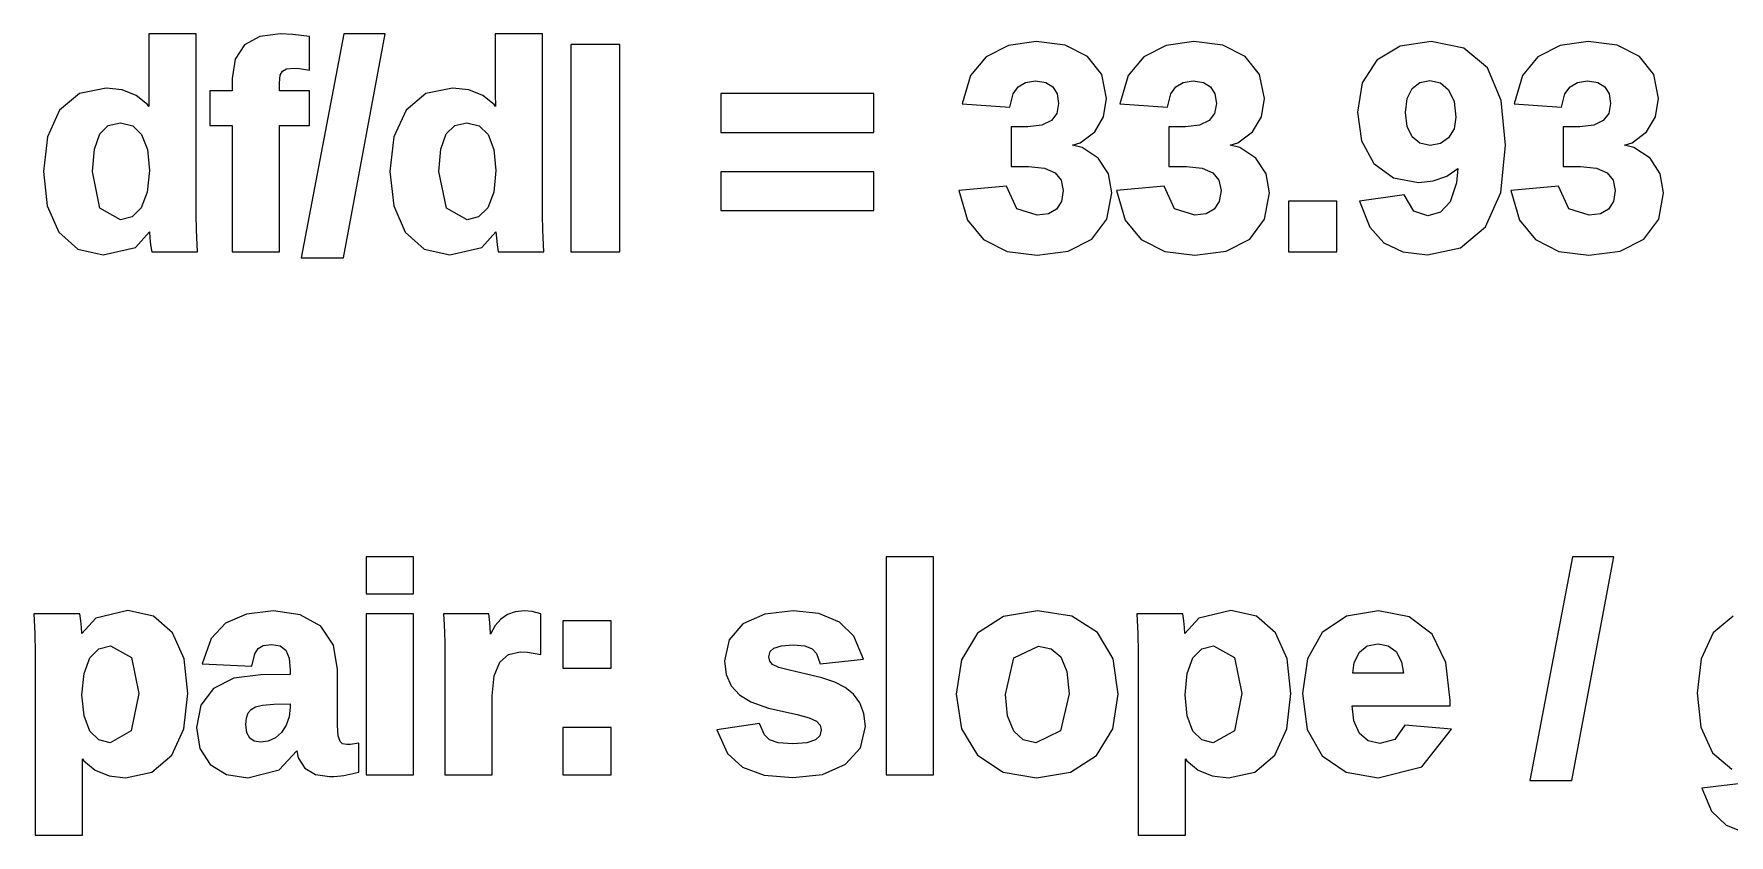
# Model space of a CAD drawing. Header units: metres. Extents: x 7 to 143, y 7 to 53.
# Drawn here: x 35.01 to 57.72, y 42.17 to 52.89 of the extents above; entities that cross this region are included whole.
import ezdxf

# ---------------------------------------------------------------- set-up
doc = ezdxf.new("R2010")
doc.units = ezdxf.units.M

msp = doc.modelspace()

# ---------------------------------------------------------------- linework, layer by layer
for p, q in [((37.1866, 52.8939), (36.5531, 52.8939)), ((36.5531, 52.8939), (36.5531, 52.0936)), ((37.1866, 50.4742), (37.1866, 52.8939)), ((37.8322, 52.7469), (37.7083, 52.5564)), ((38.0381, 52.8586), (37.8322, 52.7469)), ((38.3152, 52.894), (38.0381, 52.8586)), ((38.4811, 52.8861), (38.3152, 52.894)), ((38.7052, 52.8575), (38.4811, 52.8861)), ((39.1665, 52.8939), (38.5948, 49.8983)), ((38.7052, 52.4109), (38.7052, 52.8575)), ((39.1582, 49.8983), (39.72, 52.8939)), ((39.72, 52.8939), (39.1665, 52.8939)), ((41.8263, 52.8939), (41.1927, 52.8939)), ((41.1927, 52.8939), (41.1927, 52.0936)), ((41.8263, 50.4742), (41.8263, 52.8939)), ((42.8625, 52.7515), (42.2024, 52.7515)), ((42.2024, 52.7515), (42.2024, 49.9761)), ((42.8625, 49.9761), (42.8625, 52.7515)), ((48.0641, 52.7408), (47.765, 52.5855)), ((48.4367, 52.7918), (48.0641, 52.7408)), ((48.8255, 52.7426), (48.4367, 52.7918)), ((49.1253, 52.5921), (48.8255, 52.7426)), ((50.1762, 52.7408), (49.8772, 52.5855)), ((50.5488, 52.7918), (50.1762, 52.7408)), ((50.9376, 52.7426), (50.5488, 52.7918)), ((51.2374, 52.5921), (50.9376, 52.7426)), ((53.3109, 52.7299), (52.998, 52.5408)), ((53.7251, 52.7921), (53.3109, 52.7299)), ((54.1652, 52.7045), (53.7251, 52.7921)), ((54.4802, 52.4386), (54.1652, 52.7045)), ((55.4556, 52.7408), (55.1565, 52.5855)), ((55.8281, 52.7918), (55.4556, 52.7408)), ((56.217, 52.7426), (55.8281, 52.7918)), ((56.5168, 52.5921), (56.217, 52.7426)), ((37.7083, 52.5564), (37.6691, 52.2989)), ((47.765, 52.5855), (47.558, 52.3369)), ((49.3169, 52.3487), (49.1253, 52.5921)), ((49.8772, 52.5855), (49.6701, 52.3369)), ((51.429, 52.3487), (51.2374, 52.5921)), ((52.998, 52.5408), (52.803, 52.2389)), ((55.1565, 52.5855), (54.9494, 52.3369)), ((56.7084, 52.3487), (56.5168, 52.5921)), ((37.6691, 52.2989), (37.6691, 52.1306)), ((38.3008, 52.239), (38.3132, 52.3422)), ((38.3008, 52.1306), (38.3008, 52.239)), ((38.3132, 52.3422), (38.3432, 52.3955)), ((38.3432, 52.3955), (38.3981, 52.4248)), ((38.3981, 52.4248), (38.501, 52.4367)), ((38.501, 52.4367), (38.5719, 52.4328)), ((38.5719, 52.4328), (38.7052, 52.4109)), ((47.558, 52.3369), (47.4445, 51.9592)), ((48.1949, 52.187), (48.2951, 52.2452)), ((48.2951, 52.2452), (48.4274, 52.2654)), ((48.4274, 52.2654), (48.5652, 52.2446)), ((48.5652, 52.2446), (48.6597, 52.1858)), ((49.3801, 52.0302), (49.3169, 52.3487)), ((49.6701, 52.3369), (49.5566, 51.9592)), ((50.307, 52.187), (50.4072, 52.2452)), ((50.4072, 52.2452), (50.5396, 52.2654)), ((50.5396, 52.2654), (50.6773, 52.2446)), ((50.6773, 52.2446), (50.7719, 52.1858)), ((51.4922, 52.0302), (51.429, 52.3487)), ((52.803, 52.2389), (52.7391, 51.8456)), ((53.4722, 52.1633), (53.5745, 52.2449)), ((53.5745, 52.2449), (53.71, 52.2725)), ((53.71, 52.2725), (53.8499, 52.2408)), ((53.8499, 52.2408), (53.9595, 52.1456)), ((54.6636, 52.0036), (54.4802, 52.4386)), ((54.9494, 52.3369), (54.836, 51.9592)), ((55.5864, 52.187), (55.6865, 52.2452)), ((55.6865, 52.2452), (55.8189, 52.2654)), ((55.8189, 52.2654), (55.9567, 52.2446)), ((55.9567, 52.2446), (56.0512, 52.1858)), ((56.7716, 52.0302), (56.7084, 52.3487)), ((35.6248, 52.0954), (35.3576, 51.8714)), ((35.9798, 52.1691), (35.6248, 52.0954)), ((36.1978, 52.1447), (35.9798, 52.1691)), ((36.3846, 52.0711), (36.1978, 52.1447)), ((36.5369, 51.9479), (36.3846, 52.0711)), ((36.5531, 52.0936), (36.555, 51.9202)), ((37.6691, 52.1306), (37.3691, 52.1306)), ((37.3691, 52.1306), (37.3691, 51.6698)), ((38.7052, 52.1306), (38.3008, 52.1306)), ((38.7052, 51.6698), (38.7052, 52.1306)), ((40.2645, 52.0954), (39.9972, 51.8714)), ((40.6195, 52.1691), (40.2645, 52.0954)), ((40.8374, 52.1447), (40.6195, 52.1691)), ((41.0242, 52.0711), (40.8374, 52.1447)), ((41.1765, 51.9479), (41.0242, 52.0711)), ((41.1927, 52.0936), (41.1947, 51.9202)), ((46.264, 52.0983), (44.2139, 52.0983)), ((44.2139, 52.0983), (44.2139, 51.5749)), ((46.264, 51.5749), (46.264, 52.0983)), ((48.0823, 51.9138), (48.1269, 52.0933)), ((48.1269, 52.0933), (48.1949, 52.187)), ((48.6597, 52.1858), (48.7173, 52.0925)), ((48.7173, 52.0925), (48.7375, 51.9636)), ((49.3404, 51.7835), (49.3801, 52.0302)), ((50.1944, 51.9138), (50.239, 52.0933)), ((50.239, 52.0933), (50.307, 52.187)), ((50.7719, 52.1858), (50.8294, 52.0925)), ((50.8294, 52.0925), (50.8496, 51.9636)), ((51.4525, 51.7835), (51.4922, 52.0302)), ((53.3812, 51.8413), (53.4048, 52.0281)), ((53.4048, 52.0281), (53.4722, 52.1633)), ((53.9595, 52.1456), (54.0334, 51.9898)), ((54.0334, 51.9898), (54.0588, 51.7815)), ((54.7235, 51.4064), (54.6636, 52.0036)), ((55.4738, 51.9138), (55.5183, 52.0933)), ((55.5183, 52.0933), (55.5864, 52.187)), ((56.0512, 52.1858), (56.1088, 52.0925)), ((56.1088, 52.0925), (56.129, 51.9636)), ((56.7318, 51.7835), (56.7716, 52.0302)), ((35.3576, 51.8714), (35.1951, 51.5177)), ((36.555, 51.9202), (36.5369, 51.9479)), ((39.9972, 51.8714), (39.8347, 51.5177)), ((41.1947, 51.9202), (41.1765, 51.9479)), ((47.4445, 51.9592), (48.0823, 51.9138)), ((48.7123, 51.8292), (48.6398, 51.7339)), ((48.7375, 51.9636), (48.7123, 51.8292)), ((49.22, 51.5831), (49.3404, 51.7835)), ((49.5566, 51.9592), (50.1944, 51.9138)), ((50.8244, 51.8292), (50.7519, 51.7339)), ((50.8496, 51.9636), (50.8244, 51.8292)), ((51.3321, 51.5831), (51.4525, 51.7835)), ((52.7391, 51.8456), (52.7935, 51.4614)), ((53.4046, 51.6556), (53.3812, 51.8413)), ((54.0588, 51.7815), (54.0333, 51.6225)), ((54.836, 51.9592), (55.4738, 51.9138)), ((56.1038, 51.8292), (56.0312, 51.7339)), ((56.129, 51.9636), (56.1038, 51.8292)), ((56.6114, 51.5831), (56.7318, 51.7835)), ((35.824, 51.3519), (35.8963, 51.5546)), ((35.8963, 51.5546), (36.0101, 51.6669)), ((36.0101, 51.6669), (36.172, 51.7045)), ((36.172, 51.7045), (36.3371, 51.6656)), ((36.3371, 51.6656), (36.4568, 51.5484)), ((36.4568, 51.5484), (36.5338, 51.3473)), ((37.3691, 51.6698), (37.6691, 51.6698)), ((37.6691, 51.6698), (37.6691, 49.9761)), ((38.3008, 51.6698), (38.7052, 51.6698)), ((38.3008, 49.9761), (38.3008, 51.6698)), ((40.4637, 51.3519), (40.536, 51.5546)), ((40.536, 51.5546), (40.6498, 51.6669)), ((40.6498, 51.6669), (40.8116, 51.7045)), ((40.8116, 51.7045), (40.9768, 51.6656)), ((40.9768, 51.6656), (41.0965, 51.5484)), ((41.0965, 51.5484), (41.1734, 51.3473)), ((44.2139, 51.5749), (46.264, 51.5749)), ((48.3239, 51.6502), (48.1021, 51.6502)), ((48.1021, 51.6502), (48.1021, 51.1192)), ((48.5138, 51.6724), (48.3239, 51.6502)), ((48.6398, 51.7339), (48.5138, 51.6724)), ((49.0259, 51.438), (49.22, 51.5831)), ((50.436, 51.6502), (50.2142, 51.6502)), ((50.2142, 51.6502), (50.2142, 51.1192)), ((50.6259, 51.6724), (50.436, 51.6502)), ((50.7519, 51.7339), (50.6259, 51.6724)), ((51.138, 51.438), (51.3321, 51.5831)), ((53.4718, 51.5168), (53.4046, 51.6556)), ((54.0333, 51.6225), (53.9594, 51.5035)), ((55.7153, 51.6502), (55.4936, 51.6502)), ((55.4936, 51.6502), (55.4936, 51.1192)), ((55.9053, 51.6724), (55.7153, 51.6502)), ((56.0312, 51.7339), (55.9053, 51.6724)), ((56.4174, 51.438), (56.6114, 51.5831)), ((35.1951, 51.5177), (35.142, 51.0516)), ((35.7991, 51.0543), (35.824, 51.3519)), ((36.5338, 51.3473), (36.5605, 51.0648)), ((39.8347, 51.5177), (39.7816, 51.0516)), ((40.4387, 51.0543), (40.4637, 51.3519)), ((41.1734, 51.3473), (41.2001, 51.0648)), ((48.9244, 51.4047), (49.0259, 51.438)), ((49.0506, 51.3729), (48.9244, 51.4047)), ((49.2677, 51.2289), (49.0506, 51.3729)), ((51.0365, 51.4047), (51.138, 51.438)), ((51.1627, 51.3729), (51.0365, 51.4047)), ((51.3798, 51.2289), (51.1627, 51.3729)), ((52.7935, 51.4614), (52.9591, 51.161)), ((53.5745, 51.4313), (53.4718, 51.5168)), ((53.7131, 51.4024), (53.5745, 51.4313)), ((53.8493, 51.4278), (53.7131, 51.4024)), ((53.9594, 51.5035), (53.8493, 51.4278)), ((54.6572, 50.7712), (54.7235, 51.4064)), ((56.3159, 51.4047), (56.4174, 51.438)), ((56.442, 51.3729), (56.3159, 51.4047)), ((56.6591, 51.2289), (56.442, 51.3729)), ((48.1021, 51.1192), (48.3356, 51.1192)), ((48.3356, 51.1192), (48.5482, 51.0965)), ((48.5482, 51.0965), (48.6908, 51.0332)), ((49.4036, 51.0226), (49.2677, 51.2289)), ((50.2142, 51.1192), (50.4477, 51.1192)), ((50.4477, 51.1192), (50.6603, 51.0965)), ((50.6603, 51.0965), (50.8029, 51.0332)), ((51.5157, 51.0226), (51.3798, 51.2289)), ((52.9591, 51.161), (53.2213, 50.9677)), ((53.9356, 50.9903), (54.0841, 51.0914)), ((54.0841, 51.0914), (54.0669, 50.8991)), ((55.4936, 51.1192), (55.7271, 51.1192)), ((55.7271, 51.1192), (55.9397, 51.0965)), ((55.9397, 51.0965), (56.0823, 51.0332)), ((56.7951, 51.0226), (56.6591, 51.2289)), ((35.142, 51.0516), (35.1923, 50.591)), ((35.898, 50.5599), (35.7991, 51.0543)), ((36.5605, 51.0648), (36.5326, 50.7738)), ((39.7816, 51.0516), (39.832, 50.591)), ((40.5377, 50.5599), (40.4387, 51.0543)), ((41.2001, 51.0648), (41.1722, 50.7738)), ((46.264, 51.0483), (44.2139, 51.0483)), ((44.2139, 51.0483), (44.2139, 50.5287)), ((46.264, 50.5287), (46.264, 51.0483)), ((48.0383, 50.8537), (47.3997, 50.7978)), ((48.1791, 50.5528), (48.0383, 50.8537)), ((48.6908, 51.0332), (48.7721, 50.936)), ((48.7721, 50.936), (48.8, 50.7997)), ((49.4485, 50.7683), (49.4036, 51.0226)), ((50.1504, 50.8537), (49.5118, 50.7978)), ((50.2912, 50.5528), (50.1504, 50.8537)), ((50.8029, 51.0332), (50.8842, 50.936)), ((50.8842, 50.936), (50.9122, 50.7997)), ((51.5606, 50.7683), (51.5157, 51.0226)), ((53.2213, 50.9677), (53.5567, 50.9041)), ((53.5567, 50.9041), (53.7534, 50.9257)), ((53.7534, 50.9257), (53.9356, 50.9903)), ((54.0669, 50.8991), (53.9809, 50.6483)), ((55.4298, 50.8537), (54.7912, 50.7978)), ((55.5706, 50.5528), (55.4298, 50.8537)), ((56.0823, 51.0332), (56.1636, 50.936)), ((56.1636, 50.936), (56.1915, 50.7997)), ((56.84, 50.7683), (56.7951, 51.0226)), ((36.5326, 50.7738), (36.452, 50.5658)), ((41.1722, 50.7738), (41.0917, 50.5658)), ((47.3997, 50.7978), (47.5161, 50.3992)), ((48.7765, 50.649), (48.7095, 50.5481)), ((48.8, 50.7997), (48.7765, 50.649)), ((49.383, 50.4147), (49.4485, 50.7683)), ((49.5118, 50.7978), (49.6281, 50.3992)), ((50.8887, 50.649), (50.8217, 50.5481)), ((50.9122, 50.7997), (50.8887, 50.649)), ((51.4951, 50.4147), (51.5606, 50.7683)), ((52.4624, 50.6553), (51.8137, 50.6553)), ((51.8137, 50.6553), (51.8137, 49.9761)), ((52.4624, 49.9761), (52.4624, 50.6553)), ((53.3647, 50.7411), (52.7671, 50.6573)), ((52.7671, 50.6573), (52.9066, 50.3074)), ((53.4944, 50.5194), (53.3647, 50.7411)), ((53.9809, 50.6483), (53.8512, 50.5059)), ((54.4542, 50.3105), (54.6572, 50.7712)), ((54.7912, 50.7978), (54.9075, 50.3992)), ((56.168, 50.649), (56.101, 50.5481)), ((56.1915, 50.7997), (56.168, 50.649)), ((56.7745, 50.4147), (56.84, 50.7683)), ((35.1923, 50.591), (35.3465, 50.2381)), ((36.1753, 50.406), (35.898, 50.5599)), ((36.3298, 50.4442), (36.1753, 50.406)), ((36.452, 50.5658), (36.3298, 50.4442)), ((37.1904, 50.269), (37.1866, 50.4742)), ((39.832, 50.591), (39.9861, 50.2381)), ((40.815, 50.406), (40.5377, 50.5599)), ((40.9695, 50.4442), (40.815, 50.406)), ((41.0917, 50.5658), (40.9695, 50.4442)), ((41.83, 50.269), (41.8263, 50.4742)), ((44.2139, 50.5287), (46.264, 50.5287)), ((48.4508, 50.4665), (48.1791, 50.5528)), ((48.6006, 50.4873), (48.4508, 50.4665)), ((48.7095, 50.5481), (48.6006, 50.4873)), ((49.184, 50.1483), (49.383, 50.4147)), ((50.5629, 50.4665), (50.2912, 50.5528)), ((50.7127, 50.4873), (50.5629, 50.4665)), ((50.8217, 50.5481), (50.7127, 50.4873)), ((51.2961, 50.1483), (51.4951, 50.4147)), ((53.6814, 50.4599), (53.4944, 50.5194)), ((53.8512, 50.5059), (53.6814, 50.4599)), ((55.8422, 50.4665), (55.5706, 50.5528)), ((55.9921, 50.4873), (55.8422, 50.4665)), ((56.101, 50.5481), (55.9921, 50.4873)), ((56.5755, 50.1483), (56.7745, 50.4147)), ((35.3465, 50.2381), (35.6008, 50.0121)), ((36.3753, 50.036), (36.5617, 50.2436)), ((36.5617, 50.2436), (36.5675, 50.165)), ((37.2043, 49.9761), (37.1904, 50.269)), ((39.9861, 50.2381), (40.2404, 50.0121)), ((41.0149, 50.036), (41.2013, 50.2436)), ((41.2013, 50.2436), (41.2072, 50.165)), ((41.8439, 49.9761), (41.83, 50.269)), ((47.5161, 50.3992), (47.7312, 50.1408)), ((49.6281, 50.3992), (49.8433, 50.1408)), ((52.9066, 50.3074), (53.0903, 50.0984)), ((54.121, 50.0301), (54.4542, 50.3105)), ((54.9075, 50.3992), (55.1227, 50.1408)), ((35.6008, 50.0121), (35.9425, 49.9369)), ((35.9425, 49.9369), (36.3753, 50.036)), ((36.5675, 50.165), (36.5775, 50.0695)), ((36.5775, 50.0695), (36.593, 49.9761)), ((36.593, 49.9761), (37.2043, 49.9761)), ((37.6691, 49.9761), (38.3008, 49.9761)), ((40.2404, 50.0121), (40.5822, 49.9369)), ((40.5822, 49.9369), (41.0149, 50.036)), ((41.2072, 50.165), (41.2171, 50.0695)), ((41.2171, 50.0695), (41.2326, 49.9761)), ((41.2326, 49.9761), (41.8439, 49.9761)), ((42.2024, 49.9761), (42.8625, 49.9761)), ((47.7312, 50.1408), (48.0467, 49.9835)), ((48.0467, 49.9835), (48.4483, 49.9321)), ((48.4483, 49.9321), (48.8668, 49.9852)), ((48.8668, 49.9852), (49.184, 50.1483)), ((49.8433, 50.1408), (50.1588, 49.9835)), ((50.1588, 49.9835), (50.5604, 49.9321)), ((50.5604, 49.9321), (50.9789, 49.9852)), ((50.9789, 49.9852), (51.2961, 50.1483)), ((51.8137, 49.9761), (52.4624, 49.9761)), ((53.0903, 50.0984), (53.3455, 49.9772)), ((53.3455, 49.9772), (53.6767, 49.9375)), ((53.6767, 49.9375), (54.121, 50.0301)), ((55.1227, 50.1408), (55.4382, 49.9835)), ((55.4382, 49.9835), (55.8398, 49.9321)), ((55.8398, 49.9321), (56.2583, 49.9852)), ((56.2583, 49.9852), (56.5755, 50.1483)), ((38.5948, 49.8983), (39.1582, 49.8983)), ((40.0973, 45.8939), (39.4638, 45.8939)), ((39.4638, 45.8939), (39.4638, 45.4008)), ((40.0973, 45.4008), (40.0973, 45.8939)), ((47.0623, 45.8939), (46.4288, 45.8939)), ((46.4288, 45.8939), (46.4288, 42.9761)), ((47.0623, 42.9761), (47.0623, 45.8939)), ((55.6184, 45.8939), (55.0468, 42.8983)), ((55.6101, 42.8983), (56.1719, 45.8939)), ((56.1719, 45.8939), (55.6184, 45.8939)), ((39.4638, 45.4008), (40.0973, 45.4008)), ((35.6271, 45.1306), (35.0139, 45.1306)), ((35.0139, 45.1306), (35.0281, 44.8693)), ((35.6434, 45.0362), (35.6271, 45.1306)), ((35.651, 44.9492), (35.6434, 45.0362)), ((35.8431, 45.0749), (35.6552, 44.8655)), ((36.2719, 45.1755), (35.8431, 45.0749)), ((36.614, 45.1013), (36.2719, 45.1755)), ((36.8699, 44.8784), (36.614, 45.1013)), ((37.582, 45.0054), (37.3878, 44.7994)), ((37.862, 45.1287), (37.582, 45.0054)), ((38.2207, 45.1689), (37.862, 45.1287)), ((38.5809, 45.1188), (38.2207, 45.1689)), ((38.8548, 44.9646), (38.5809, 45.1188)), ((39.0256, 44.7137), (38.8548, 44.9646)), ((40.0973, 45.1306), (39.4638, 45.1306)), ((39.4638, 45.1306), (39.4638, 42.9761)), ((40.0973, 42.9761), (40.0973, 45.1306)), ((41.108, 45.1306), (40.5007, 45.1306)), ((40.5007, 45.1306), (40.5093, 44.9839)), ((40.5093, 44.9839), (40.5142, 44.8788)), ((41.1191, 45.0154), (41.108, 45.1306)), ((41.1277, 44.8754), (41.1191, 45.0154)), ((41.1921, 44.9753), (41.1286, 44.8578)), ((41.2662, 45.0611), (41.1921, 44.9753)), ((41.355, 45.1228), (41.2662, 45.0611)), ((41.4612, 45.159), (41.355, 45.1228)), ((41.5862, 45.1706), (41.4612, 45.159)), ((41.6883, 45.1628), (41.5862, 45.1706)), ((41.8018, 45.1294), (41.6883, 45.1628)), ((41.8018, 44.5862), (41.8018, 45.1294)), ((42.7462, 45.0394), (42.0994, 45.0394)), ((42.0994, 45.0394), (42.0994, 44.404)), ((42.7462, 44.404), (42.7462, 45.0394)), ((44.5098, 44.9973), (44.3241, 44.7825)), ((44.8012, 45.1282), (44.5098, 44.9973)), ((45.183, 45.1707), (44.8012, 45.1282)), ((45.5262, 45.1338), (45.183, 45.1707)), ((45.8005, 45.0206), (45.5262, 45.1338)), ((45.9961, 44.8325), (45.8005, 45.0206)), ((47.9973, 45.0952), (47.6509, 44.8704)), ((48.4527, 45.1692), (47.9973, 45.0952)), ((48.9145, 45.0978), (48.4527, 45.1692)), ((49.2578, 44.88), (48.9145, 45.0978)), ((50.399, 45.1306), (49.7858, 45.1306)), ((49.7858, 45.1306), (49.8, 44.8693)), ((50.4153, 45.0362), (50.399, 45.1306)), ((50.4229, 44.9492), (50.4153, 45.0362)), ((50.615, 45.0749), (50.4271, 44.8655)), ((51.0438, 45.1755), (50.615, 45.0749)), ((51.3859, 45.1013), (51.0438, 45.1755)), ((51.6418, 44.8784), (51.3859, 45.1013)), ((52.5928, 45.0977), (52.2688, 44.8801)), ((53.0228, 45.1693), (52.5928, 45.0977)), ((53.4335, 45.0921), (53.0228, 45.1693)), ((53.7381, 44.8576), (53.4335, 45.0921)), ((57.7693, 45.0986), (57.5016, 44.8783)), ((35.0281, 44.8693), (35.0318, 44.6078)), ((35.6552, 44.8655), (35.651, 44.9492)), ((37.0256, 44.5267), (36.8699, 44.8784)), ((37.3878, 44.7994), (37.2673, 44.4623)), ((40.5142, 44.8788), (40.5177, 44.7522)), ((40.5177, 44.7522), (40.5189, 44.5979)), ((41.1286, 44.8578), (41.1277, 44.8754)), ((44.3241, 44.7825), (44.2628, 44.4999)), ((46.1223, 44.5232), (45.9961, 44.8325)), ((47.6509, 44.8704), (47.4347, 44.5154)), ((49.4676, 44.5268), (49.2578, 44.88)), ((49.8, 44.8693), (49.8037, 44.6078)), ((50.4271, 44.8655), (50.4229, 44.9492)), ((51.7975, 44.5267), (51.6418, 44.8784)), ((52.2688, 44.8801), (52.0689, 44.5293)), ((52.8699, 44.703), (53.0147, 44.7315)), ((53.0147, 44.7315), (53.1522, 44.7045)), ((53.9221, 44.4779), (53.7381, 44.8576)), ((57.5016, 44.8783), (57.3411, 44.5298)), ((35.0318, 44.6078), (35.0318, 42.1692)), ((35.6852, 44.3334), (35.7637, 44.5403)), ((35.7637, 44.5403), (35.8843, 44.6623)), ((35.8843, 44.6623), (36.0396, 44.7008)), ((36.0396, 44.7008), (36.3196, 44.5484)), ((36.3196, 44.5484), (36.4188, 44.0627)), ((37.0765, 44.0628), (37.0256, 44.5267)), ((37.933, 44.4305), (37.9705, 44.5968)), ((37.9705, 44.5968), (38.0154, 44.6683)), ((38.0154, 44.6683), (38.085, 44.7078)), ((38.085, 44.7078), (38.1961, 44.7224)), ((38.1961, 44.7224), (38.3132, 44.7015)), ((38.3132, 44.7015), (38.386, 44.6439)), ((38.386, 44.6439), (38.4307, 44.5389)), ((38.4307, 44.5389), (38.4472, 44.3737)), ((39.0808, 44.386), (39.0256, 44.7137)), ((40.5189, 44.5979), (40.5189, 42.9761)), ((41.2554, 44.4833), (41.3706, 44.588)), ((41.3706, 44.588), (41.528, 44.6239)), ((41.528, 44.6239), (41.6243, 44.6174)), ((41.6243, 44.6174), (41.8018, 44.5862)), ((44.2628, 44.4999), (44.2855, 44.3194)), ((44.8547, 44.5542), (44.8721, 44.6255)), ((44.8675, 44.4983), (44.8547, 44.5542)), ((44.9072, 44.4538), (44.8675, 44.4983)), ((44.8721, 44.6255), (44.9236, 44.6724)), ((44.9236, 44.6724), (45.0262, 44.7038)), ((45.0262, 44.7038), (45.1826, 44.7152)), ((45.1826, 44.7152), (45.3388, 44.7008)), ((45.3388, 44.7008), (45.4371, 44.6614)), ((45.4371, 44.6614), (45.4951, 44.5994)), ((45.4951, 44.5994), (45.5443, 44.4628)), ((45.5443, 44.4628), (46.1223, 44.5232)), ((47.4347, 44.5154), (47.3637, 44.0553)), ((48.025, 44.0519), (48.1392, 44.5431)), ((48.1392, 44.5431), (48.4669, 44.6997)), ((48.4669, 44.6997), (48.6387, 44.6644)), ((48.6387, 44.6644), (48.7664, 44.5565)), ((48.7664, 44.5565), (48.8486, 44.3591)), ((49.5364, 44.055), (49.4676, 44.5268)), ((49.8037, 44.6078), (49.8037, 42.1692)), ((50.457, 44.3334), (50.5356, 44.5403)), ((50.5356, 44.5403), (50.6562, 44.6623)), ((50.6562, 44.6623), (50.8115, 44.7008)), ((50.8115, 44.7008), (51.0915, 44.5484)), ((51.0915, 44.5484), (51.1907, 44.0627)), ((51.8483, 44.0628), (51.7975, 44.5267)), ((52.0689, 44.5293), (52.0034, 44.063)), ((52.6959, 44.4794), (52.765, 44.6193)), ((52.765, 44.6193), (52.8699, 44.703)), ((53.1522, 44.7045), (53.2566, 44.625)), ((53.2566, 44.625), (53.3299, 44.4863)), ((57.3411, 44.5298), (57.2887, 44.0705)), ((35.658, 44.0477), (35.6852, 44.3334)), ((37.2673, 44.4623), (37.933, 44.4305)), ((38.0512, 44.3141), (37.692, 44.268)), ((38.4472, 44.3208), (38.0512, 44.3141)), ((38.4472, 44.3737), (38.4472, 44.3208)), ((39.0808, 43.6355), (39.0808, 44.386)), ((41.1525, 44.0318), (41.1793, 44.3002)), ((41.1793, 44.3002), (41.2554, 44.4833)), ((42.0994, 44.404), (42.7462, 44.404)), ((44.2855, 44.3194), (44.3538, 44.1688)), ((44.992, 44.4126), (44.9072, 44.4538)), ((45.1341, 44.3754), (44.992, 44.4126)), ((45.3616, 44.3253), (45.1341, 44.3754)), ((45.5648, 44.2731), (45.3616, 44.3253)), ((45.7385, 44.2142), (45.5648, 44.2731)), ((48.8486, 44.3591), (48.8771, 44.0587)), ((50.4299, 44.0477), (50.457, 44.3334)), ((52.6754, 44.335), (52.6959, 44.4794)), ((53.356, 44.335), (52.6754, 44.335)), ((53.3299, 44.4863), (53.356, 44.335)), ((53.9818, 43.9689), (53.9221, 44.4779)), ((35.6852, 43.7647), (35.658, 44.0477)), ((36.4188, 44.0627), (36.3185, 43.5628)), ((37.0234, 43.5934), (37.0765, 44.0628)), ((37.4193, 44.1328), (37.249, 43.909)), ((37.692, 44.268), (37.4193, 44.1328)), ((44.3538, 44.1688), (44.465, 44.047)), ((44.465, 44.047), (44.6144, 43.952)), ((45.878, 44.143), (45.7385, 44.2142)), ((45.9882, 44.0536), (45.878, 44.143)), ((46.0749, 43.9405), (45.9882, 44.0536)), ((47.3637, 44.0553), (47.4347, 43.5935)), ((48.0531, 43.7647), (48.025, 44.0519)), ((48.8771, 44.0587), (48.7614, 43.5632)), ((49.4644, 43.5921), (49.5364, 44.055)), ((50.457, 43.7647), (50.4299, 44.0477)), ((51.1907, 44.0627), (51.0904, 43.5628)), ((51.7953, 43.5934), (51.8483, 44.0628)), ((52.0034, 44.063), (52.0678, 43.5838)), ((57.2887, 44.0705), (57.3396, 43.6137)), ((37.249, 43.909), (37.1933, 43.6078)), ((37.8849, 43.8055), (37.9243, 43.8524)), ((37.9243, 43.8524), (37.9796, 43.8862)), ((37.9796, 43.8862), (38.0733, 43.9102)), ((38.0733, 43.9102), (38.2264, 43.9236)), ((38.2264, 43.9236), (38.4472, 43.9267)), ((38.4472, 43.8757), (38.4335, 43.7531)), ((38.4472, 43.9267), (38.4472, 43.8757)), ((41.1525, 42.9761), (41.1525, 44.0318)), ((44.6144, 43.952), (44.8537, 43.8692)), ((44.8537, 43.8692), (45.2337, 43.7827)), ((46.1305, 43.7988), (46.0749, 43.9405)), ((52.6908, 43.7006), (52.6696, 43.9008)), ((52.6696, 43.9008), (53.9818, 43.9008)), ((53.9818, 43.9008), (53.9818, 43.9689)), ((35.7635, 43.562), (35.6852, 43.7647)), ((36.861, 43.2373), (37.0234, 43.5934)), ((37.1933, 43.6078), (37.2381, 43.3276)), ((37.8507, 43.6497), (37.8597, 43.7398)), ((37.8656, 43.5376), (37.8507, 43.6497)), ((37.8597, 43.7398), (37.8849, 43.8055)), ((38.3932, 43.6399), (38.3302, 43.5431)), ((38.4335, 43.7531), (38.3932, 43.6399)), ((39.09, 43.497), (39.0808, 43.6355)), ((42.7462, 43.6097), (42.0994, 43.6097)), ((42.0994, 43.6097), (42.0994, 42.9761)), ((42.7462, 42.9761), (42.7462, 43.6097)), ((44.7314, 43.6642), (44.1589, 43.5784)), ((44.7971, 43.513), (44.7314, 43.6642)), ((45.2337, 43.7827), (45.3972, 43.7397)), ((45.3972, 43.7397), (45.4954, 43.6926)), ((45.4954, 43.6926), (45.5421, 43.6413)), ((45.5421, 43.6413), (45.5571, 43.577)), ((46.0831, 43.3362), (46.1489, 43.6231)), ((46.1489, 43.6231), (46.1305, 43.7988)), ((47.4347, 43.5935), (47.6508, 43.2374)), ((48.1353, 43.5612), (48.0531, 43.7647)), ((49.2452, 43.2362), (49.4644, 43.5921)), ((50.5354, 43.562), (50.457, 43.7647)), ((51.6328, 43.2373), (51.7953, 43.5934)), ((52.7663, 43.5286), (52.6908, 43.7006)), ((53.3735, 43.6424), (53.2413, 43.45)), ((53.9982, 43.5882), (53.3735, 43.6424)), ((57.3396, 43.6137), (57.4956, 43.2687)), ((35.8831, 43.4433), (35.7635, 43.562)), ((36.0355, 43.4059), (35.8831, 43.4433)), ((36.3185, 43.5628), (36.0355, 43.4059)), ((37.9056, 43.4663), (37.8656, 43.5376)), ((37.9656, 43.4255), (37.9056, 43.4663)), ((38.0481, 43.4109), (37.9656, 43.4255)), ((38.1526, 43.4258), (38.0481, 43.4109)), ((38.2483, 43.4709), (38.1526, 43.4258)), ((38.3302, 43.5431), (38.2483, 43.4709)), ((39.1134, 43.4229), (39.09, 43.497)), ((39.1458, 43.3923), (39.1134, 43.4229)), ((39.2038, 43.3802), (39.1458, 43.3923)), ((39.2547, 43.3826), (39.2038, 43.3802)), ((39.3675, 43.3992), (39.2547, 43.3826)), ((39.3675, 43.0134), (39.3675, 43.3992)), ((44.1589, 43.5784), (44.3024, 43.2631)), ((44.8654, 43.4457), (44.7971, 43.513)), ((44.9827, 43.4059), (44.8654, 43.4457)), ((45.1793, 43.3915), (44.9827, 43.4059)), ((45.3634, 43.405), (45.1793, 43.3915)), ((45.4797, 43.4424), (45.3634, 43.405)), ((45.5377, 43.4975), (45.4797, 43.4424)), ((45.5571, 43.577), (45.5377, 43.4975)), ((48.2623, 43.4434), (48.1353, 43.5612)), ((48.43, 43.4053), (48.2623, 43.4434)), ((48.7614, 43.5632), (48.43, 43.4053)), ((50.655, 43.4433), (50.5354, 43.562)), ((50.8074, 43.4059), (50.655, 43.4433)), ((51.0904, 43.5628), (50.8074, 43.4059)), ((52.0678, 43.5838), (52.2647, 43.2279)), ((52.8824, 43.4297), (52.7663, 43.5286)), ((53.0399, 43.3965), (52.8824, 43.4297)), ((53.2413, 43.45), (53.0399, 43.3965)), ((53.5992, 43.0834), (53.9982, 43.5882)), ((35.6654, 43.0074), (35.6631, 43.1913)), ((35.6631, 43.1913), (35.6822, 43.1627)), ((35.6822, 43.1627), (35.8356, 43.0386)), ((36.5943, 43.0118), (36.861, 43.2373)), ((37.2381, 43.3276), (37.3753, 43.1138)), ((38.298, 43.0445), (38.5337, 43.2989)), ((38.5337, 43.2989), (38.555, 43.2047)), ((38.555, 43.2047), (38.6425, 43.0654)), ((44.3024, 43.2631), (44.5045, 43.0784)), ((45.8842, 43.1166), (46.0831, 43.3362)), ((47.6508, 43.2374), (47.9942, 43.0118)), ((48.8965, 43.0114), (49.2452, 43.2362)), ((50.4373, 43.0074), (50.435, 43.1913)), ((50.435, 43.1913), (50.4541, 43.1627)), ((50.4541, 43.1627), (50.6075, 43.0386)), ((51.3661, 43.0118), (51.6328, 43.2373)), ((52.2647, 43.2279), (52.586, 43.0093)), ((57.4956, 43.2687), (57.7516, 43.0511)), ((35.6654, 42.1692), (35.6654, 43.0074)), ((35.8356, 43.0386), (36.0233, 42.9628)), ((36.0233, 42.9628), (36.2405, 42.9376)), ((36.2405, 42.9376), (36.5943, 43.0118)), ((37.3753, 43.1138), (37.5935, 42.9808)), ((37.5935, 42.9808), (37.8788, 42.9372)), ((37.8788, 42.9372), (38.298, 43.0445)), ((38.6425, 43.0654), (38.7837, 42.9799)), ((38.7837, 42.9799), (38.9727, 42.9533)), ((38.9727, 42.9533), (39.0311, 42.9543)), ((39.0311, 42.9543), (39.0795, 42.9573)), ((39.0795, 42.9573), (39.1228, 42.9617)), ((39.1228, 42.9617), (39.1637, 42.9672)), ((39.1637, 42.9672), (39.2039, 42.9742)), ((39.2039, 42.9742), (39.2435, 42.9832)), ((39.2435, 42.9832), (39.2842, 42.9932)), ((39.2842, 42.9932), (39.3675, 43.0134)), ((39.4638, 42.9761), (40.0973, 42.9761)), ((40.5189, 42.9761), (41.1525, 42.9761)), ((42.0994, 42.9761), (42.7462, 42.9761)), ((44.5045, 43.0784), (44.7945, 42.9724)), ((44.7945, 42.9724), (45.1798, 42.9379)), ((45.1798, 42.9379), (45.5766, 42.9818)), ((45.5766, 42.9818), (45.8842, 43.1166)), ((46.4288, 42.9761), (47.0623, 42.9761)), ((47.9942, 43.0118), (48.4414, 42.9375)), ((48.4414, 42.9375), (48.8965, 43.0114)), ((50.4373, 42.1692), (50.4373, 43.0074)), ((50.6075, 43.0386), (50.7951, 42.9628)), ((50.7951, 42.9628), (51.0124, 42.9376)), ((51.0124, 42.9376), (51.3661, 43.0118)), ((52.586, 43.0093), (53.0167, 42.9371)), ((53.0167, 42.9371), (53.5992, 43.0834)), ((55.0468, 42.8983), (55.6101, 42.8983)), ((57.99, 42.8714), (57.3531, 42.7966)), ((57.3531, 42.7966), (57.4795, 42.4904)), ((57.4795, 42.4904), (57.679, 42.3026)), ((57.679, 42.3026), (57.9598, 42.1889)), ((35.0318, 42.1692), (35.6654, 42.1692)), ((49.8037, 42.1692), (50.4373, 42.1692))]:
    msp.add_line(p, q)

doc.saveas('drawing.dxf')
